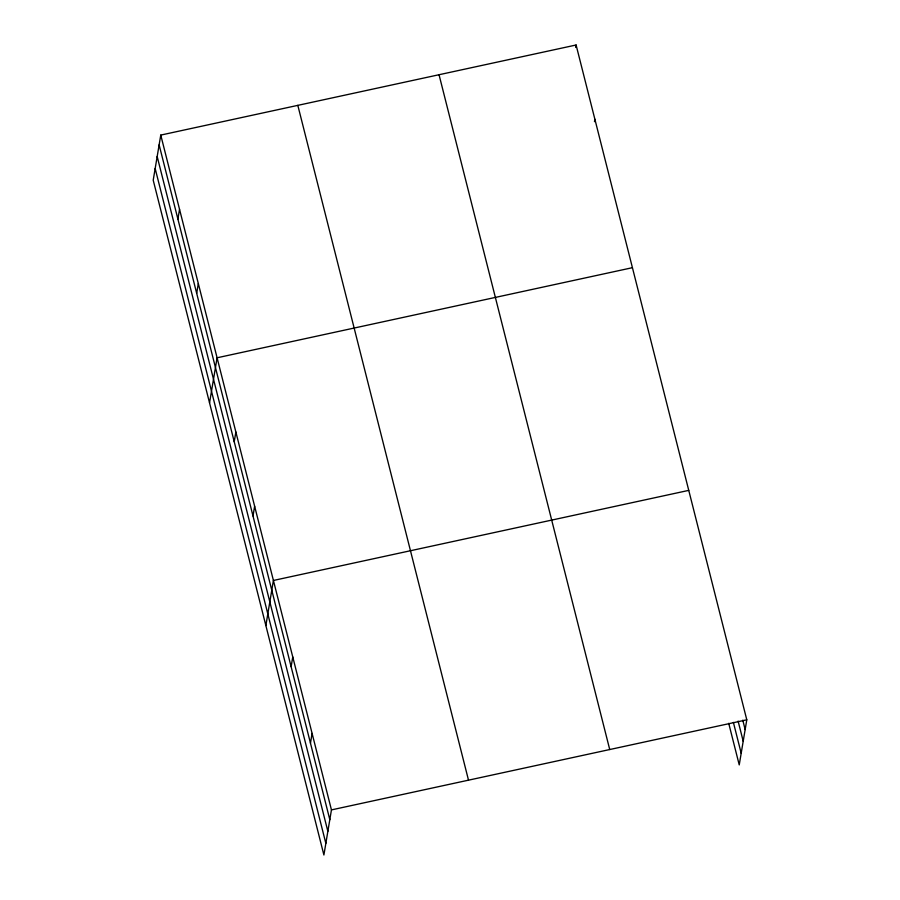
<?xml version="1.0" encoding="UTF-8"?>
<svg xmlns="http://www.w3.org/2000/svg" width="900" height="900" viewBox="0 0 900 900"><rect width="100%" height="100%" fill="white"/><g stroke="black" fill="none" stroke-linecap="round" stroke-linejoin="round"><path stroke-width="1.35" d="M160.763 135.09L153.214 180.191L323.899 855L331.447 809.899L160.763 135.09L576.101 45L746.786 719.809L739.238 764.91L728.719 723.319M177.907 219.083L179.539 209.317M196.684 293.31L198.315 283.545M209.542 402.874L217.091 357.784L632.43 267.683M234.225 441.765L235.868 432.011M253.001 515.993L254.632 506.239M265.86 625.567L273.409 580.466L688.748 490.376M291.127 666.697L292.759 656.944M310.466 743.175L312.098 733.421M575.696 47.441L576.101 45M594.472 121.669L594.877 119.228M331.447 809.899L746.786 719.809M742.781 720.169L745.155 729.562M738.113 721.102L743.197 741.229M733.387 722.385L741.184 753.244M439.043 74.734L609.727 749.543M297.821 105.367L468.506 780.165M159.131 144.855L329.816 819.653M157.174 156.51L327.859 831.319M155.171 168.525L325.845 843.334"/></g></svg>
